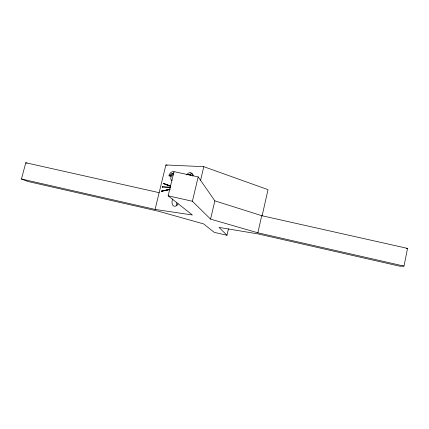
<?xml version="1.0" encoding="UTF-8"?>
<svg xmlns="http://www.w3.org/2000/svg" width="429" height="429" viewBox="0 0 429 429"><rect width="100%" height="100%" fill="white"/><g stroke="black" fill="none" stroke-linecap="round" stroke-linejoin="round"><path stroke-width="0.64" d="M228.464 228.882L226.989 235.264L219.015 227.418L258.038 233.907L400.016 266.253L403.989 266.082L407.55 248.396L261.722 215.68L214.854 200.847L198.187 176.92L174.008 171.605L168.152 195.806L192.353 214.983L155.073 209.416L21.45 179L25.778 162.747L159.148 192.669M403.989 266.082L257.85 232.813L261.722 215.68M262.092 215.959L268.028 189.666L203.807 166.688L165.894 164.951L155.073 209.416M257.85 232.813L210.575 219.122L214.854 200.847M200.616 180.137L203.807 166.688M210.575 219.122L192.401 201.255L198.187 176.92M169.455 189.666L161.443 191.173L169.916 189.178M162.57 186.54L162.666 187.173L162.57 186.54L170.318 187.275M163.293 183.569L163.605 183.317L163.293 183.569L170.249 186.138M161.674 191.243L170.147 189.248M161.443 191.173L169.873 189.462M406.386 248.589L407.55 248.396M162.435 187.098L170.442 187.87M168.152 195.806L192.401 201.255M226.989 235.264L214.264 232.346L203.609 223.906L158.06 211.132L27.917 181.478L21.45 179M174.142 172.126A5.813 3.282 -71.9 0 0 169.064 174.984A0.896 0.504 -71.8 0 0 169.149 175.944A0.896 0.504 -71.8 0 0 169.841 175.67L170.758 175.976A4.043 2.29 -71.9 0 1 173.777 173.702M165.894 164.951L167.16 165.379M163.374 183.242L170.79 186.047M163.454 183.585L170.613 186.293M25.778 162.747L26.93 163.272M172.142 180.33A2.874 1.625 -71.9 0 1 170.908 177.488A2.874 1.625 -71.9 0 1 173.423 174.823M192.465 176.099A6.027 3.529 -71.6 0 0 186.663 174.7A1.384 0.804 -71.4 0 0 186.561 174.882M188.583 174.662A4.204 2.461 -71.6 0 1 190.926 175.413M190.503 173.01A6.022 3.534 -71.6 0 1 193.275 175.525M189.516 174.978A4.199 2.461 -71.6 0 1 190.867 174.823M169.841 175.67A4.049 2.284 -71.9 0 1 173.386 173.681M170.758 175.976A0.896 0.504 -71.8 0 1 169.991 176.147M176.984 205.609A5.958 3.48 -73.2 0 1 176.71 202.917M178.073 203.743A5.995 3.464 -73.2 0 1 173.268 205.764A5.995 3.464 -73.2 0 1 172.592 199.024"/></g></svg>
